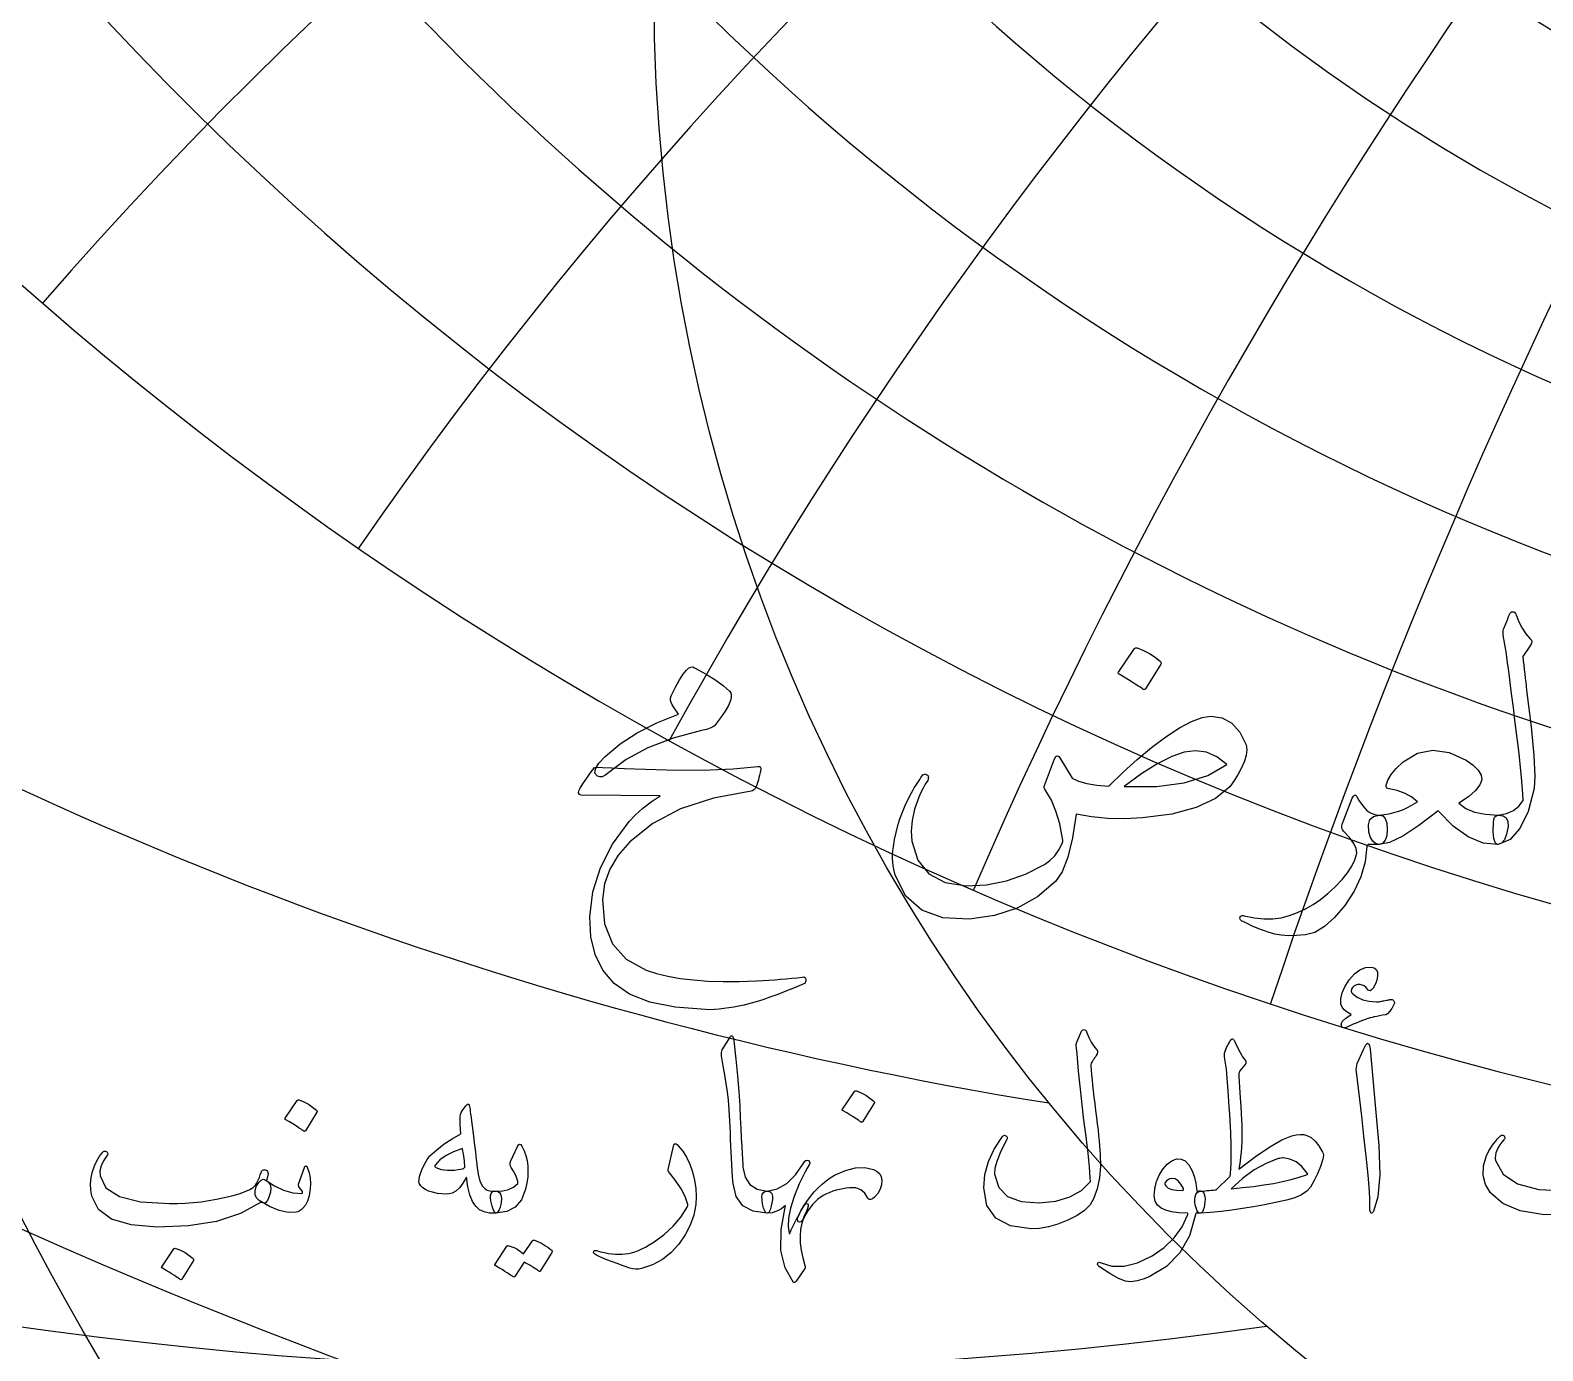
# Model space of a CAD drawing. Header units: millimetres. Extents: x -68 to 68, y -68 to 70.
# Drawn here: x -38.9 to -14.19, y -22.18 to -0.61 of the extents above; entities that cross this region are included whole.
import ezdxf

# ---------------------------------------------------------------- set-up
doc = ezdxf.new("R2010")
doc.units = ezdxf.units.MM
for name, color, linetype in [('CUT_OUTER', 1, 'Continuous'), ('ENGRAVE', 7, 'Continuous'), ('ENGRAVE_FINE', 8, 'Continuous'), ('TEXT', 5, 'Continuous')]:
    doc.layers.add(name, color=color, linetype=linetype)

msp = doc.modelspace()

# ---------------------------------------------------------------- linework, layer by layer
at = {"layer": 'CUT_OUTER'}
msp.add_arc((-0.0002, -0.0002), 68.4749, 142.031029, 87.802838, dxfattribs=at)
at = {"layer": 'ENGRAVE'}
for radius in [67, 43.8575, 28.7086]:
    msp.add_circle((0, 0), radius, dxfattribs=at)
for centre, radius, start, end in [((0, 27.8915), 39.6431, 104.6529, 270), ((0, 25.5212), 34.8434, 90, 270), ((0, 30.8566), 45.1068, 147.33942, 270), ((0, 23.6066), 30.5529, 90, 270), ((0, 22.0495), 26.6591, 90, 270), ((0, 34.6199), 51.4552, 169.60534, 270), ((0, 20.7795), 23.078, 90, 270), ((0, 39.4895), 59.0161, 186.817711, 270), ((-12.1034, 45.1706), 64.1121, 212.551282, 260.88684), ((-28.9141, 50.0808), 72.5782, 239.415548, 278.083995)]:
    msp.add_arc(centre, radius, start, end, dxfattribs=at)
at = {"layer": 'ENGRAVE_FINE'}
for centre, radius, start, end in [((11.5572, -48.7087), 66.5551, 100, 139.029506), ((11.5572, -48.7087), 66.5551, 100, 139.029506), ((23.8561, -48.7087), 69.7505, 110, 145.370006), ((23.8561, -48.7087), 69.7505, 110, 145.370006), ((37.8418, -48.7087), 75.6837, 120, 151.168123), ((37.8418, -48.7087), 75.6837, 120, 151.168123), ((54.9979, -48.7087), 85.5616, 130, 156.542484), ((54.9979, -48.7087), 85.5616, 130, 156.542484), ((78.1123, -48.7087), 101.9683, 140, 161.590472), ((78.1123, -48.7087), 101.9683, 140, 161.590472), ((0, 67.5985), 96.0799, 225.796451, 270)]:
    msp.add_arc(centre, radius, start, end, dxfattribs=at)
at = {"layer": 'TEXT'}
for points in [[(-14.834, -10.396), (-14.7981, -10.3092), (-14.7702, -10.2403), (-14.7502, -10.1894), (-14.7382, -10.1565), (-14.7289, -10.1355), (-14.7169, -10.1205), (-14.7023, -10.1116), (-14.685, -10.1086), (-14.6654, -10.1119), (-14.6491, -10.1219), (-14.6361, -10.1385), (-14.6265, -10.1618), (-14.5822, -10.2759), (-14.5293, -10.3787), (-14.4678, -10.4702), (-14.3976, -10.5503), (-14.378, -10.576), (-14.3723, -10.6049), (-14.3806, -10.6372), (-14.4029, -10.6728), (-14.52, -10.8378), (-14.512, -10.9116), (-14.504, -10.9841), (-14.496, -11.0553), (-14.4881, -11.1252), (-14.4801, -11.1937), (-14.4721, -11.2609), (-14.4641, -11.3268), (-14.4561, -11.3913), (-14.3826, -11.9888), (-14.3377, -12.4558), (-14.3214, -12.7925), (-14.3337, -12.9987), (-14.4342, -13.373), (-14.5652, -13.6494), (-14.7269, -13.8281), (-14.9192, -13.9089), (-14.9245, -13.9089), (-14.9298, -13.9089), (-14.9352, -13.9089), (-14.9405, -13.9089), (-14.9721, -13.879), (-14.9924, -13.8104), (-15.0014, -13.7033), (-14.999, -13.5576), (-14.994, -13.5037), (-14.9791, -13.4645), (-14.9541, -13.4398), (-14.9192, -13.4299), (-14.7841, -13.4029), (-14.6717, -13.354), (-14.5819, -13.2832), (-14.5147, -13.1903), (-14.5192, -13.0789), (-14.5273, -12.9522), (-14.5391, -12.8101), (-14.5546, -12.6528), (-14.5734, -12.4808), (-14.5952, -12.2948), (-14.62, -12.0949), (-14.6477, -11.881), (-14.6734, -11.6707), (-14.697, -11.4818), (-14.7186, -11.3141), (-14.7382, -11.1678), (-14.7552, -11.0427), (-14.7688, -10.9389), (-14.7791, -10.8564), (-14.7861, -10.7952), (-14.8394, -10.4918), (-14.841, -10.4619), (-14.8407, -10.4359), (-14.8384, -10.414), (-14.834, -10.396)], [(-20.8592, -10.71), (-20.8525, -10.7034), (-20.8432, -10.6994), (-20.8312, -10.698), (-20.8166, -10.6994), (-20.7132, -10.7413), (-20.6157, -10.7925), (-20.5242, -10.8531), (-20.4387, -10.9229), (-20.4304, -10.9336), (-20.4267, -10.9442), (-20.4277, -10.9549), (-20.4334, -10.9655), (-20.6835, -11.37), (-20.6929, -11.3797), (-20.7048, -11.382), (-20.7195, -11.377), (-20.7368, -11.3647), (-20.7517, -11.3541), (-20.7754, -11.3381), (-20.8076, -11.3168), (-20.8485, -11.2902), (-20.8988, -11.2582), (-20.959, -11.221), (-21.0292, -11.1784), (-21.1094, -11.1305), (-21.12, -11.1225), (-21.1253, -11.1145), (-21.1253, -11.1066), (-21.12, -11.0986)], [(-27.9329, -12.0513), (-28.398, -12.1727), (-28.8085, -12.3294), (-29.1644, -12.5214), (-29.4658, -12.7486), (-29.512, -12.7835), (-29.555, -12.8031), (-29.5945, -12.8075), (-29.6308, -12.7965), (-29.6731, -12.7462), (-29.6667, -12.6754), (-29.6118, -12.5839), (-29.5084, -12.4718), (-29.2639, -12.2689), (-28.9828, -12.0859), (-28.6651, -11.9229), (-28.3108, -11.7799), (-28.4119, -11.6308), (-28.4309, -11.5936), (-28.4399, -11.5563), (-28.4389, -11.5191), (-28.4279, -11.4818), (-28.3564, -11.3397), (-28.2908, -11.2223), (-28.2313, -11.1295), (-28.1777, -11.0613), (-28.1435, -11.029), (-28.1099, -11.0121), (-28.0769, -11.0104), (-28.0447, -11.0241), (-27.8574, -11.1298), (-27.7, -11.229), (-27.5726, -11.3215), (-27.4752, -11.4073), (-27.4562, -11.4349), (-27.4472, -11.4698), (-27.4482, -11.5121), (-27.4592, -11.5616), (-27.4935, -11.6391), (-27.5483, -11.7333), (-27.6239, -11.8441), (-27.72, -11.9715), (-27.7453, -11.9904), (-27.7892, -12.0101), (-27.8517, -12.0304), (-27.9329, -12.0513)], [(-19.6137, -11.8171), (-19.4281, -11.8444), (-19.2704, -11.9316), (-19.1407, -12.0786), (-19.0389, -12.2855), (-19.0276, -12.3647), (-19.0362, -12.4532), (-19.0648, -12.551), (-19.1134, -12.6581), (-19.1693, -12.7612), (-19.2198, -12.847), (-19.2651, -12.9156), (-19.305, -12.9668), (-19.5379, -13.1584), (-19.8532, -13.3074), (-20.2511, -13.4139), (-20.7315, -13.4778), (-21.0205, -13.4917), (-21.297, -13.4857), (-21.5608, -13.4598), (-21.8119, -13.4139), (-21.8711, -13.8041), (-21.9477, -14.1178), (-22.0415, -14.355), (-22.1526, -14.5157), (-22.444, -14.7635), (-22.7753, -14.9481), (-23.1466, -15.0695), (-23.5577, -15.1278), (-23.9905, -15.1075), (-24.3362, -14.9827), (-24.5946, -14.7535), (-24.766, -14.4199), (-24.7806, -14.3681), (-24.7926, -14.3141), (-24.8019, -14.2577), (-24.8085, -14.199), (-24.8119, -14.1383), (-24.8112, -14.0759), (-24.8066, -14.0119), (-24.7979, -13.9461), (-24.7793, -13.8299), (-24.7553, -13.7153), (-24.726, -13.6023), (-24.6915, -13.4911), (-24.6519, -13.3818), (-24.6076, -13.2748), (-24.5587, -13.1702), (-24.5052, -13.0679), (-24.4814, -13.0263), (-24.4579, -12.9868), (-24.4348, -12.9492), (-24.412, -12.9136), (-24.3899, -12.88), (-24.3688, -12.8484), (-24.3486, -12.8188), (-24.3295, -12.7911), (-24.3159, -12.7755), (-24.3016, -12.7659), (-24.2866, -12.7622), (-24.271, -12.7645), (-24.2543, -12.7709), (-24.2417, -12.7792), (-24.233, -12.7895), (-24.2284, -12.8018), (-24.2271, -12.8158), (-24.2284, -12.8311), (-24.2324, -12.8477), (-24.239, -12.8657), (-24.278, -12.9245), (-24.3149, -12.9894), (-24.3498, -13.0603), (-24.3827, -13.1371), (-24.4519, -13.3337), (-24.4945, -13.519), (-24.5105, -13.693), (-24.4998, -13.8557), (-24.4004, -14.1647), (-24.2191, -14.3893), (-23.9559, -14.5293), (-23.611, -14.5849), (-23.2776, -14.5692), (-22.9536, -14.5064), (-22.6389, -14.3962), (-22.3335, -14.2389), (-22.2414, -14.1734), (-22.1619, -14.0939), (-22.095, -14.0004), (-22.0408, -13.8929), (-22.0345, -13.878), (-22.0315, -13.8597), (-22.0318, -13.838), (-22.0355, -13.8131), (-22.0824, -13.5749), (-22.1433, -13.366), (-22.2181, -13.1864), (-22.3069, -13.036), (-22.3246, -13.0084), (-22.3349, -12.9841), (-22.3379, -12.9631), (-22.3335, -12.9455), (-22.1685, -12.5091), (-22.1449, -12.4761), (-22.122, -12.4625), (-22.0997, -12.4681), (-22.0781, -12.4931), (-21.8811, -12.8284), (-21.7757, -12.8783), (-21.6403, -12.9162), (-21.4749, -12.9422), (-21.2797, -12.9561), (-21.0478, -12.7303), (-20.8153, -12.521), (-20.5821, -12.3284), (-20.3482, -12.1524), (-20.1247, -12.0057), (-19.9277, -11.9009), (-19.7574, -11.8381), (-19.6137, -11.8171)], [(-19.3529, -12.6049), (-19.5162, -12.4804), (-19.6869, -12.4053), (-19.8649, -12.3793), (-20.0502, -12.4026), (-20.2511, -12.4735), (-20.4813, -12.5902), (-20.7408, -12.7529), (-21.0295, -12.9615), (-20.5036, -12.9631), (-20.0488, -12.9043), (-19.6653, -12.7848), (-19.3529, -12.6049)], [(-14.9192, -13.4299), (-14.8414, -13.4415), (-14.7888, -13.4764), (-14.7615, -13.5346), (-14.7595, -13.6161), (-14.7855, -13.7422), (-14.8207, -13.833), (-14.8653, -13.8886), (-14.9192, -13.9089), (-15.1644, -13.8866), (-15.4102, -13.7878), (-15.6567, -13.6125), (-15.9039, -13.3607), (-16.2156, -13.6025), (-16.48, -13.7745), (-16.6973, -13.8766), (-16.8673, -13.9089), (-16.9235, -13.8963), (-16.9697, -13.8583), (-17.006, -13.7951), (-17.0323, -13.7066), (-17.0399, -13.5895), (-17.015, -13.5044), (-16.9574, -13.4511), (-16.8673, -13.4299), (-16.7853, -13.4219), (-16.7043, -13.4086), (-16.6242, -13.3899), (-16.5452, -13.366), (-16.4672, -13.3364), (-16.3902, -13.3008), (-16.3142, -13.2592), (-16.2392, -13.2116), (-16.3313, -13.1365), (-16.4428, -13.0759), (-16.5735, -13.03), (-16.7235, -12.9987), (-16.7372, -12.9931), (-16.7462, -12.9814), (-16.7505, -12.9638), (-16.7502, -12.9402), (-16.7249, -12.8587), (-16.6703, -12.7685), (-16.5865, -12.6697), (-16.4734, -12.5623), (-16.2375, -12.4209), (-15.9877, -12.3693), (-15.7239, -12.4076), (-15.4461, -12.5357), (-15.3284, -12.6175), (-15.2465, -12.698), (-15.2006, -12.7772), (-15.1906, -12.855), (-15.2199, -12.9389), (-15.2918, -13.0307), (-15.4062, -13.1305), (-15.5632, -13.2382), (-15.4511, -13.3221), (-15.3064, -13.382), (-15.1291, -13.4179), (-14.9192, -13.4299)], [(-29.189, -12.6687), (-28.5061, -12.6927), (-27.9156, -12.6953), (-27.4176, -12.6767), (-27.0121, -12.6368), (-26.9996, -12.6353), (-26.9888, -12.6361), (-26.9797, -12.6393), (-26.9722, -12.6448), (-26.9667, -12.6523), (-26.9635, -12.6614), (-26.9627, -12.6722), (-26.9642, -12.6847), (-26.9747, -12.7333), (-26.9848, -12.7778), (-26.9946, -12.8184), (-27.0041, -12.855), (-27.0133, -12.8876), (-27.0221, -12.9162), (-27.0306, -12.9408), (-27.0387, -12.9615), (-27.056, -12.9944), (-27.076, -13.0187), (-27.0986, -13.0343), (-27.1239, -13.0413), (-27.7386, -13.1528), (-28.2735, -13.3274), (-28.7286, -13.5653), (-29.1039, -13.8663), (-29.2935, -14.0829), (-29.4312, -14.3121), (-29.517, -14.5539), (-29.551, -14.8084), (-29.5184, -15.2079), (-29.3886, -15.5336), (-29.1618, -15.7854), (-28.8377, -15.9634), (-28.6697, -16.0173), (-28.4851, -16.0619), (-28.2839, -16.0971), (-28.066, -16.1231), (-27.8318, -16.1401), (-27.5816, -16.1484), (-27.3155, -16.148), (-27.0334, -16.1391), (-26.9331, -16.1334), (-26.8345, -16.1271), (-26.7375, -16.1201), (-26.6422, -16.1124), (-26.5492, -16.1041), (-26.4592, -16.0951), (-26.3722, -16.0855), (-26.2882, -16.0752), (-26.2626, -16.0739), (-26.2443, -16.0805), (-26.2333, -16.0951), (-26.2297, -16.1178), (-26.2317, -16.144), (-26.2377, -16.1643), (-26.2476, -16.1786), (-26.2616, -16.187), (-26.412, -16.2505), (-26.5544, -16.308), (-26.6887, -16.3596), (-26.8152, -16.4052), (-26.9333, -16.4451), (-27.0427, -16.4797), (-27.1435, -16.509), (-27.2356, -16.5329), (-27.3223, -16.5506), (-27.4066, -16.5662), (-27.4886, -16.5798), (-27.5683, -16.5915), (-27.646, -16.6005), (-27.722, -16.6061), (-27.7963, -16.6084), (-27.869, -16.6074), (-28.3654, -16.5689), (-28.7792, -16.485), (-29.1105, -16.3559), (-29.3594, -16.1816), (-29.542, -15.9637), (-29.6694, -15.7093), (-29.7416, -15.4182), (-29.7585, -15.0905), (-29.7063, -14.684), (-29.5816, -14.2895), (-29.3843, -13.9069), (-29.1145, -13.5363), (-29.0091, -13.4242), (-28.8896, -13.3168), (-28.7562, -13.214), (-28.6089, -13.1158), (-29.8969, -13.1052), (-29.9279, -13.0919), (-29.9408, -13.0679), (-29.9359, -13.0333), (-29.9129, -12.9881), (-29.8697, -12.9222), (-29.8304, -12.863), (-29.7951, -12.8104), (-29.7639, -12.7645), (-29.7366, -12.7256), (-29.7133, -12.694), (-29.694, -12.6697), (-29.6787, -12.6528), (-29.6441, -12.6498), (-29.551, -12.6514), (-29.3993, -12.6578), (-29.189, -12.6687)], [(-17.4687, -13.5789), (-17.3037, -13.1531), (-17.2854, -13.1192), (-17.2678, -13.1025), (-17.2508, -13.1032), (-17.2345, -13.1211), (-17.1899, -13.1957), (-17.1467, -13.2595), (-17.1048, -13.3128), (-17.0642, -13.3553), (-17.0196, -13.3879), (-16.971, -13.4112), (-16.9185, -13.4252), (-16.8619, -13.4299), (-16.806, -13.4445), (-16.7661, -13.4884), (-16.7422, -13.5616), (-16.7342, -13.6641), (-16.7422, -13.7672), (-16.7661, -13.8424), (-16.806, -13.8896), (-16.8619, -13.9089), (-16.9048, -13.9109), (-16.9484, -13.9116), (-16.9927, -13.9109), (-17.0376, -13.9089), (-17.0452, -13.9109), (-17.0522, -13.9169), (-17.0585, -13.9269), (-17.0642, -13.9408), (-17.0928, -14.1927), (-17.1627, -14.4372), (-17.2738, -14.6743), (-17.4261, -14.9042), (-17.5961, -15.1041), (-17.7601, -15.2515), (-17.9181, -15.3463), (-18.0702, -15.3886), (-18.2132, -15.3995), (-18.3443, -15.4005), (-18.4634, -15.3916), (-18.5705, -15.3726), (-18.6229, -15.358), (-18.6789, -15.3407), (-18.7386, -15.3207), (-18.802, -15.2981), (-18.8687, -15.2721), (-18.9384, -15.2422), (-19.0111, -15.2083), (-19.0868, -15.1703), (-19.1057, -15.1617), (-19.12, -15.1517), (-19.1297, -15.1404), (-19.1347, -15.1278), (-19.138, -15.1108), (-19.1373, -15.0972), (-19.1327, -15.0868), (-19.124, -15.0799), (-19.1127, -15.0735), (-19.1001, -15.0705), (-19.0861, -15.0709), (-19.0708, -15.0745), (-18.9031, -15.1085), (-18.7461, -15.1251), (-18.5998, -15.1244), (-18.464, -15.1065), (-18.3298, -15.071), (-18.1986, -15.0233), (-18.0703, -14.9633), (-17.9451, -14.8909), (-17.8225, -14.8066), (-17.7022, -14.7106), (-17.5843, -14.603), (-17.4687, -14.4837), (-17.3819, -14.375), (-17.313, -14.2668), (-17.2621, -14.1594), (-17.2292, -14.0526), (-17.2388, -13.9781), (-17.2784, -13.8929), (-17.348, -13.7971), (-17.4474, -13.6907), (-17.4647, -13.6677), (-17.474, -13.6414), (-17.4754, -13.6118), (-17.4687, -13.5789)], [(-16.7588, -16.6899), (-16.8108, -16.6997), (-16.8591, -16.7089), (-16.9036, -16.7176), (-16.9444, -16.7259), (-16.9812, -16.7339), (-17.0138, -16.7418), (-17.0421, -16.7498), (-17.0662, -16.7578), (-17.0906, -16.7669), (-17.1201, -16.7783), (-17.1545, -16.7919), (-17.1939, -16.8077), (-17.2383, -16.826), (-17.2877, -16.8471), (-17.3421, -16.8709), (-17.4015, -16.8975), (-17.4257, -16.9055), (-17.4464, -16.9055), (-17.4636, -16.8975), (-17.4774, -16.8816), (-17.4856, -16.8424), (-17.4624, -16.7967), (-17.4077, -16.7446), (-17.3217, -16.6859), (-17.3875, -16.6485), (-17.4374, -16.6081), (-17.4714, -16.5647), (-17.4893, -16.5183), (-17.4928, -16.4307), (-17.4714, -16.3357), (-17.425, -16.2331), (-17.3536, -16.1231), (-17.2685, -16.0245), (-17.181, -15.9564), (-17.0909, -15.9187), (-16.9983, -15.9115), (-16.9467, -15.9245), (-16.9115, -15.9514), (-16.8928, -15.9923), (-16.8905, -16.0472), (-16.8995, -16.1066), (-16.9145, -16.161), (-16.9355, -16.2104), (-16.9624, -16.2548), (-16.9893, -16.286), (-17.0143, -16.2997), (-17.0372, -16.296), (-17.0582, -16.2748), (-17.0822, -16.2431), (-17.1101, -16.2199), (-17.142, -16.2052), (-17.178, -16.1989), (-17.2156, -16.1989), (-17.2488, -16.2069), (-17.2775, -16.2229), (-17.3017, -16.2468), (-17.3194, -16.2758), (-17.3247, -16.3027), (-17.3174, -16.3277), (-17.2977, -16.3506), (-17.2239, -16.4053), (-17.1341, -16.4454), (-17.0283, -16.4711), (-16.9065, -16.4824), (-16.8959, -16.482), (-16.8841, -16.4809), (-16.871, -16.479), (-16.8566, -16.4764), (-16.841, -16.4733), (-16.8242, -16.4699), (-16.8061, -16.4663), (-16.7868, -16.4624), (-16.7658, -16.4585), (-16.7468, -16.4549), (-16.7299, -16.4515), (-16.7149, -16.4484), (-16.7017, -16.4458), (-16.6899, -16.4439), (-16.6797, -16.4428), (-16.671, -16.4424), (-16.6545, -16.4442), (-16.641, -16.4494), (-16.6306, -16.4582), (-16.6231, -16.4704), (-16.6183, -16.4821), (-16.6161, -16.4933), (-16.6163, -16.5041), (-16.6191, -16.5143), (-16.6578, -16.5866), (-16.6939, -16.64), (-16.7276, -16.6745), (-16.7588, -16.6899)], [(-27.4652, -17.0572), (-27.4574, -17.0452), (-27.4502, -17.0372), (-27.4435, -17.0332), (-27.4372, -17.0332), (-27.4278, -17.0385), (-27.4193, -17.0542), (-27.4118, -17.0804), (-27.4053, -17.1171), (-27.3724, -17.4152), (-27.3454, -17.6909), (-27.3245, -17.9442), (-27.3095, -18.1749), (-27.2999, -18.3723), (-27.291, -18.5492), (-27.2829, -18.7056), (-27.2756, -18.8416), (-27.2692, -18.9571), (-27.2641, -19.0522), (-27.2602, -19.1268), (-27.2576, -19.1809), (-27.2222, -19.3431), (-27.1438, -19.4623), (-27.0226, -19.5387), (-26.8584, -19.5721), (-26.8127, -19.5841), (-26.7836, -19.612), (-26.7708, -19.6559), (-26.7746, -19.7158), (-26.7933, -19.8101), (-26.8135, -19.8775), (-26.8352, -19.9179), (-26.8584, -19.9314), (-27.0894, -19.901), (-27.2596, -19.8096), (-27.3689, -19.6574), (-27.4173, -19.4444), (-27.4249, -19.3425), (-27.4317, -19.2403), (-27.4379, -19.1379), (-27.4432, -19.0352), (-27.4481, -18.9323), (-27.4527, -18.8291), (-27.4571, -18.7257), (-27.4612, -18.622), (-27.4687, -18.4243), (-27.4792, -18.2463), (-27.4926, -18.088), (-27.5091, -17.9494), (-27.5286, -17.8163), (-27.551, -17.6745), (-27.5765, -17.5239), (-27.6049, -17.3646), (-27.6086, -17.3359), (-27.6079, -17.3097), (-27.6027, -17.286), (-27.5929, -17.2648)], [(-21.7248, -16.9614), (-21.7178, -16.9492), (-21.7088, -16.9404), (-21.6978, -16.9352), (-21.6849, -16.9334), (-21.6719, -16.9357), (-21.6609, -16.9424), (-21.6519, -16.9537), (-21.6449, -16.9694), (-21.6078, -17.0609), (-21.5681, -17.14), (-21.5259, -17.2066), (-21.4813, -17.2608), (-21.468, -17.2802), (-21.4643, -17.3027), (-21.47, -17.3282), (-21.4853, -17.3566), (-21.495, -17.3703), (-21.5042, -17.3835), (-21.513, -17.3963), (-21.5212, -17.4085), (-21.5289, -17.42), (-21.5362, -17.4304), (-21.5429, -17.4399), (-21.5491, -17.4484), (-21.5596, -17.4639), (-21.5671, -17.4823), (-21.5716, -17.5038), (-21.5731, -17.5282), (-21.5683, -17.5972), (-21.5621, -17.6725), (-21.5544, -17.7539), (-21.5451, -17.8416), (-21.5347, -17.9355), (-21.5232, -18.0357), (-21.5107, -18.1421), (-21.4972, -18.2548), (-21.4821, -18.3672), (-21.4688, -18.4728), (-21.4572, -18.5718), (-21.4473, -18.664), (-21.439, -18.7497), (-21.4319, -18.8291), (-21.426, -18.9023), (-21.4214, -18.9693), (-21.4162, -19.1677), (-21.4324, -19.3556), (-21.47, -19.5329), (-21.5292, -19.6999), (-21.5868, -19.7979), (-21.6759, -19.8885), (-21.7964, -19.9716), (-21.9483, -20.0472), (-22.113, -20.1098), (-22.2677, -20.1539), (-22.4124, -20.1796), (-22.5471, -20.1869), (-22.8844, -20.1405), (-23.1259, -20.0132), (-23.2717, -19.8051), (-23.3216, -19.5162), (-23.3041, -19.3009), (-23.2477, -19.0901), (-23.1524, -18.8838), (-23.0182, -18.6819), (-23.0079, -18.6702), (-22.9972, -18.663), (-22.986, -18.6602), (-22.9743, -18.662), (-22.9618, -18.6667), (-22.9523, -18.6729), (-22.9458, -18.6807), (-22.9423, -18.6899), (-22.9398, -18.7036), (-22.9403, -18.7168), (-22.9438, -18.7296), (-22.9503, -18.7418), (-23.0419, -18.9202), (-23.105, -19.0721), (-23.1397, -19.1976), (-23.1459, -19.2967), (-23.0793, -19.51), (-22.9353, -19.6589), (-22.714, -19.7435), (-22.4154, -19.7637), (-22.1462, -19.7345), (-21.9174, -19.6669), (-21.729, -19.5609), (-21.5811, -19.4164), (-21.5842, -19.3467), (-21.5896, -19.2652), (-21.5972, -19.1721), (-21.607, -19.0671), (-21.6194, -18.9502), (-21.6345, -18.8211), (-21.6523, -18.6798), (-21.6729, -18.5262), (-21.6923, -18.3678), (-21.7108, -18.2119), (-21.7283, -18.0584), (-21.7447, -17.9075), (-21.76, -17.759), (-21.7737, -17.6131), (-21.7859, -17.4696), (-21.7966, -17.3286), (-21.8126, -17.1929), (-21.8119, -17.1775), (-21.8096, -17.163), (-21.8059, -17.1495), (-21.8006, -17.137)], [(-19.2897, -17.1051), (-19.2802, -17.0949), (-19.2717, -17.0881), (-19.2642, -17.0849), (-19.2578, -17.0851), (-19.25, -17.0886), (-19.2428, -17.0951), (-19.2361, -17.1046), (-19.2298, -17.1171), (-19.2045, -17.171), (-19.1804, -17.2209), (-19.1576, -17.2668), (-19.136, -17.3087), (-19.1154, -17.3461), (-19.0956, -17.3785), (-19.0765, -17.406), (-19.0582, -17.4284), (-19.0447, -17.4469), (-19.0402, -17.4664), (-19.0447, -17.4868), (-19.0582, -17.5083), (-19.138, -17.6081), (-19.1482, -17.6253), (-19.155, -17.645), (-19.1582, -17.6672), (-19.158, -17.6919), (-19.145, -17.8803), (-19.134, -18.0462), (-19.125, -18.1897), (-19.118, -18.3107), (-19.1128, -18.4095), (-19.1091, -18.4863), (-19.1068, -18.5412), (-19.1061, -18.5741), (-19.1069, -18.6714), (-19.1096, -18.7638), (-19.1139, -18.8511), (-19.12, -18.9334), (-19.1276, -19.0108), (-19.1365, -19.0831), (-19.1466, -19.1505), (-19.158, -19.2128), (-18.8868, -19.0053), (-18.652, -18.8456), (-18.4536, -18.7338), (-18.2917, -18.6699), (-18.2196, -18.653), (-18.155, -18.646), (-18.0979, -18.649), (-18.0482, -18.662), (-17.9781, -18.6984), (-17.9115, -18.7558), (-17.8484, -18.8341), (-17.7887, -18.9334), (-17.7795, -18.9571), (-17.7758, -18.9843), (-17.7775, -19.015), (-17.7847, -19.0492), (-17.8244, -19.1719), (-17.8716, -19.2887), (-17.9262, -19.3995), (-17.9883, -19.5043), (-18.0487, -19.5716), (-18.134, -19.63), (-18.2443, -19.6794), (-18.3795, -19.7198), (-18.5605, -19.7599), (-18.7403, -19.7962), (-18.9188, -19.8287), (-19.0961, -19.8575), (-19.2719, -19.8824), (-19.4459, -19.9029), (-19.6182, -19.9193), (-19.7887, -19.9314), (-19.8079, -19.9259), (-19.8256, -19.9094), (-19.8418, -19.882), (-19.8566, -19.8436), (-19.8695, -19.7964), (-19.8765, -19.7508), (-19.8775, -19.7066), (-19.8725, -19.6639), (-19.8613, -19.6268), (-19.8436, -19.5991), (-19.8194, -19.5809), (-19.7887, -19.5721), (-19.7479, -19.5699), (-19.7093, -19.5671), (-19.673, -19.5639), (-19.639, -19.5601), (-19.6072, -19.5564), (-19.5776, -19.5532), (-19.5503, -19.5504), (-19.5252, -19.5482), (-19.3017, -19.3326), (-19.2997, -19.3232), (-19.2977, -19.3111), (-19.2957, -19.2963), (-19.2937, -19.2787), (-19.2917, -19.2584), (-19.2897, -19.2353), (-19.2877, -19.2095), (-19.2857, -19.1809), (-19.284, -19.1498), (-19.2827, -19.1165), (-19.282, -19.081), (-19.2817, -19.0432), (-19.2817, -19.0034), (-19.2817, -18.9619), (-19.2817, -18.9186), (-19.2817, -18.8735), (-19.2822, -18.8226), (-19.2837, -18.7618), (-19.2862, -18.6909), (-19.2897, -18.6101), (-19.2942, -18.5197), (-19.2997, -18.4204), (-19.3062, -18.3122), (-19.3136, -18.1949), (-19.3309, -17.9347), (-19.3466, -17.7288), (-19.3608, -17.5774), (-19.3735, -17.4803), (-19.3838, -17.418), (-19.3905, -17.3706), (-19.3937, -17.3381), (-19.3935, -17.3207), (-19.3814, -17.2877), (-19.369, -17.2568), (-19.3564, -17.2279), (-19.3436, -17.2009), (-19.3305, -17.1755), (-19.3171, -17.151), (-19.3035, -17.1276), (-19.2897, -17.1051)], [(-17.1221, -17.2568), (-17.0839, -17.1829), (-17.0532, -17.157), (-17.03, -17.179), (-17.0143, -17.2488), (-16.9225, -18.2268), (-16.8678, -18.8271), (-16.8556, -19.3067), (-16.8858, -19.6654), (-16.9584, -19.9034), (-16.9716, -19.9229), (-16.9834, -19.9334), (-16.9936, -19.9349), (-17.0023, -19.9274), (-17.0093, -19.9157), (-17.0143, -19.9005), (-17.0173, -19.8817), (-17.0183, -19.8595), (-17.0183, -19.6866), (-17.0263, -19.5033), (-17.0422, -19.3094), (-17.0662, -19.1051), (-17.0714, -19.0517), (-17.0871, -18.9075), (-17.1133, -18.6724), (-17.15, -18.3466), (-17.2378, -17.6241), (-17.2398, -17.5856), (-17.2378, -17.5502), (-17.2319, -17.5178), (-17.2219, -17.4883)], [(-25.4333, -17.9434), (-25.4283, -17.9384), (-25.4213, -17.9354), (-25.4123, -17.9344), (-25.4014, -17.9354), (-25.3238, -17.9669), (-25.2507, -18.0053), (-25.182, -18.0507), (-25.1179, -18.1031), (-25.1117, -18.1111), (-25.1089, -18.1191), (-25.1097, -18.127), (-25.1139, -18.135), (-25.3016, -18.4384), (-25.3085, -18.4456), (-25.3175, -18.4474), (-25.3285, -18.4436), (-25.3415, -18.4344), (-25.3527, -18.4264), (-25.3704, -18.4145), (-25.3946, -18.3985), (-25.4253, -18.3785), (-25.463, -18.3546), (-25.5081, -18.3266), (-25.5608, -18.2947), (-25.6209, -18.2588), (-25.6289, -18.2528), (-25.6329, -18.2468), (-25.6329, -18.2408), (-25.6289, -18.2348)], [(-34.5349, -18.0911), (-34.5299, -18.0861), (-34.5229, -18.0831), (-34.5139, -18.0821), (-34.503, -18.0831), (-34.4254, -18.1146), (-34.3523, -18.153), (-34.2837, -18.1984), (-34.2195, -18.2508), (-34.2133, -18.2588), (-34.2106, -18.2668), (-34.2113, -18.2747), (-34.2155, -18.2827), (-34.4032, -18.5861), (-34.4102, -18.5933), (-34.4191, -18.5951), (-34.4301, -18.5913), (-34.4431, -18.5821), (-34.4543, -18.5741), (-34.472, -18.5622), (-34.4962, -18.5462), (-34.5269, -18.5262), (-34.5646, -18.5023), (-34.6097, -18.4743), (-34.6624, -18.4424), (-34.7225, -18.4065), (-34.7305, -18.4005), (-34.7345, -18.3945), (-34.7345, -18.3885), (-34.7305, -18.3825)], [(-31.7805, -18.1789), (-31.757, -18.154), (-31.7385, -18.151), (-31.7251, -18.17), (-31.7166, -18.2109), (-31.7138, -18.2356), (-31.7096, -18.2697), (-31.7039, -18.3134), (-31.6966, -18.3666), (-31.6882, -18.4297), (-31.6787, -18.5033), (-31.6682, -18.5874), (-31.6567, -18.6819), (-31.6454, -18.7749), (-31.6353, -18.8581), (-31.6264, -18.9315), (-31.6188, -18.9953), (-31.6124, -19.049), (-31.6073, -19.0926), (-31.6034, -19.1259), (-31.6008, -19.149), (-31.5804, -19.2944), (-31.5509, -19.4075), (-31.5125, -19.488), (-31.4651, -19.5362), (-31.4317, -19.5549), (-31.3912, -19.5671), (-31.3438, -19.5729), (-31.2895, -19.5721), (-31.2573, -19.5774), (-31.2326, -19.5931), (-31.2154, -19.6193), (-31.2056, -19.6559), (-31.2021, -19.7001), (-31.2036, -19.7448), (-31.2101, -19.7899), (-31.2216, -19.8356), (-31.2363, -19.8745), (-31.2525, -19.9034), (-31.2702, -19.9224), (-31.2895, -19.9314), (-31.394, -19.9304), (-31.4841, -19.9114), (-31.5597, -19.8745), (-31.6208, -19.8196), (-31.6722, -19.739), (-31.7146, -19.633), (-31.748, -19.5015), (-31.7725, -19.3446), (-31.8289, -19.4401), (-31.8862, -19.5152), (-31.9446, -19.5699), (-32.004, -19.6041), (-32.0522, -19.6163), (-32.1088, -19.621), (-32.1739, -19.6183), (-32.2475, -19.608), (-32.3251, -19.5906), (-32.3902, -19.5701), (-32.4429, -19.5467), (-32.483, -19.5202), (-32.5155, -19.4875), (-32.5369, -19.4534), (-32.5474, -19.4177), (-32.5469, -19.3805), (-32.5377, -19.3341), (-32.522, -19.2827), (-32.4998, -19.2263), (-32.4711, -19.1649), (-32.4391, -19.1033), (-32.4112, -19.0542), (-32.3872, -19.0175), (-32.3673, -18.9933), (-32.2565, -18.8945), (-32.1357, -18.8017), (-32.005, -18.7148), (-31.8643, -18.634), (-31.8695, -18.5574), (-31.8733, -18.4913), (-31.8755, -18.4357), (-31.8763, -18.3905), (-31.874, -18.3526), (-31.8673, -18.3186), (-31.8561, -18.2887), (-31.8403, -18.2628)], [(-35.0379, -19.4045), (-35.034, -19.4065), (-35.0304, -19.4084), (-35.027, -19.4104), (-35.0239, -19.4124), (-35.0208, -19.4147), (-35.0174, -19.4174), (-35.0138, -19.4207), (-35.0099, -19.4244), (-34.9778, -19.4623), (-34.965, -19.5162), (-34.9718, -19.5861), (-34.998, -19.6719), (-35.0222, -19.7241), (-35.0469, -19.7567), (-35.0721, -19.77), (-35.0978, -19.7637), (-35.1107, -19.7575), (-35.1217, -19.7547), (-35.1307, -19.7555), (-35.1377, -19.7597), (-35.465, -19.9389), (-35.8562, -20.0651), (-36.3113, -20.1385), (-36.8303, -20.1589), (-37.2499, -20.123), (-37.5668, -20.0272), (-37.7808, -19.8715), (-37.8921, -19.6559), (-37.9093, -19.5542), (-37.9131, -19.4524), (-37.9033, -19.3506), (-37.8801, -19.2488), (-37.8485, -19.1587), (-37.8093, -19.0761), (-37.7626, -19.001), (-37.7085, -18.9334), (-37.6983, -18.9249), (-37.6875, -18.9194), (-37.6763, -18.9169), (-37.6646, -18.9174), (-37.6536, -18.9222), (-37.6446, -18.9284), (-37.6376, -18.9362), (-37.6326, -18.9454), (-37.6304, -18.9544), (-37.6316, -18.9653), (-37.6364, -18.9783), (-37.6446, -18.9933), (-37.7025, -19.0781), (-37.7404, -19.1609), (-37.7584, -19.2418), (-37.7564, -19.3206), (-37.6616, -19.5182), (-37.441, -19.6599), (-37.0947, -19.7458), (-36.6227, -19.7757), (-36.4931, -19.7737), (-36.3637, -19.7677), (-36.2346, -19.7577), (-36.1057, -19.7438), (-35.9779, -19.7258), (-35.8517, -19.7039), (-35.7274, -19.6779), (-35.6047, -19.648), (-35.4857, -19.614), (-35.3882, -19.5801), (-35.3121, -19.5462), (-35.2574, -19.5122), (-35.2364, -19.4943), (-35.217, -19.4723), (-35.1994, -19.4464), (-35.1836, -19.4164), (-35.1687, -19.383), (-35.1541, -19.3466), (-35.1398, -19.3072), (-35.1257, -19.2647), (-35.1202, -19.2518), (-35.1117, -19.2408), (-35.1003, -19.2318), (-35.0858, -19.2248), (-35.0703, -19.2211), (-35.0558, -19.2218), (-35.0424, -19.2271), (-35.0299, -19.2368), (-35.0199, -19.2503), (-35.0139, -19.2667), (-35.0119, -19.2862), (-35.0139, -19.3086)], [(-31.8364, -18.8775), (-31.9811, -18.9272), (-32.1038, -18.9883), (-32.2046, -19.0609), (-32.2834, -19.145), (-32.2887, -19.1565), (-32.2884, -19.1669), (-32.2827, -19.1764), (-32.2715, -19.1849), (-32.2298, -19.2027), (-32.1846, -19.2163), (-32.136, -19.2257), (-32.0839, -19.2308), (-32.0282, -19.2317), (-31.9691, -19.2283), (-31.9065, -19.2207), (-31.8403, -19.2089), (-31.8301, -19.2056), (-31.8194, -19.1999), (-31.8082, -19.1916), (-31.7964, -19.1809), (-31.7988, -19.1482), (-31.8019, -19.114), (-31.8058, -19.0784), (-31.8104, -19.0412), (-31.8158, -19.0025), (-31.8219, -18.9623), (-31.8287, -18.9207), (-31.8364, -18.8775)], [(-31.0499, -19.0891), (-30.9382, -18.8416), (-30.9217, -18.8144), (-30.9042, -18.8047), (-30.8858, -18.8124), (-30.8663, -18.8376), (-30.8304, -18.9131), (-30.8024, -18.9918), (-30.7825, -19.0737), (-30.7705, -19.159), (-30.7668, -19.2479), (-30.7715, -19.3411), (-30.7847, -19.4385), (-30.8064, -19.5402), (-30.8725, -19.7113), (-30.9751, -19.8336), (-31.1141, -19.9069), (-31.2895, -19.9314), (-31.3097, -19.9187), (-31.3304, -19.8805), (-31.3516, -19.8169), (-31.3733, -19.7278), (-31.3795, -19.6801), (-31.3783, -19.641), (-31.3695, -19.6103), (-31.3533, -19.5881), (-31.3404, -19.5796), (-31.3254, -19.5741), (-31.3084, -19.5716), (-31.2895, -19.5721), (-31.1789, -19.5686), (-31.0829, -19.5462), (-31.0013, -19.5048), (-30.9342, -19.4444), (-30.9312, -19.4396), (-30.9302, -19.4334), (-30.9312, -19.4257), (-30.9342, -19.4164), (-30.9499, -19.36), (-30.9731, -19.3027), (-31.0038, -19.2443), (-31.042, -19.1849), (-31.0544, -19.1624), (-31.0599, -19.139), (-31.0584, -19.1145), (-31.0499, -19.0891)], [(-28.3833, -18.8176), (-28.3811, -18.8104), (-28.3783, -18.8047), (-28.3751, -18.8004), (-28.3714, -18.7977), (-28.3601, -18.7967), (-28.3464, -18.8017), (-28.3302, -18.8127), (-28.3115, -18.8296), (-28.2386, -18.9162), (-28.1757, -19.0162), (-28.1229, -19.1298), (-28.0799, -19.2568), (-28.0465, -19.3935), (-28.026, -19.5282), (-28.0186, -19.6609), (-28.0241, -19.7917), (-28.0595, -19.9638), (-28.1179, -20.129), (-28.1992, -20.2872), (-28.3035, -20.4384), (-28.4282, -20.5753), (-28.5709, -20.6869), (-28.7316, -20.7729), (-28.9103, -20.8336), (-28.9582, -20.8438), (-29.0061, -20.8465), (-29.054, -20.8418), (-29.1019, -20.8296), (-29.2123, -20.791), (-29.312, -20.7552), (-29.4009, -20.7222), (-29.4791, -20.6919), (-29.5464, -20.6643), (-29.6024, -20.6395), (-29.6471, -20.6174), (-29.6807, -20.598), (-29.6877, -20.5921), (-29.6927, -20.5861), (-29.6957, -20.5801), (-29.6967, -20.5741), (-29.6959, -20.5664), (-29.6937, -20.5591), (-29.6899, -20.5524), (-29.6847, -20.5461), (-29.678, -20.5414), (-29.6697, -20.5392), (-29.66, -20.5394), (-29.6488, -20.5422), (-29.5804, -20.5605), (-29.515, -20.5756), (-29.4527, -20.5874), (-29.3933, -20.596), (-29.3364, -20.6014), (-29.2815, -20.6035), (-29.2286, -20.6024), (-29.1777, -20.598), (-29.1269, -20.5899), (-29.0744, -20.5776), (-29.0202, -20.561), (-28.9642, -20.5402), (-28.9064, -20.5148), (-28.8469, -20.4848), (-28.7856, -20.45), (-28.7226, -20.4104), (-28.5457, -20.2832), (-28.3943, -20.145), (-28.2683, -19.9958), (-28.1678, -19.8356), (-28.1613, -19.8226), (-28.1578, -19.8076), (-28.1573, -19.7907), (-28.1598, -19.7717), (-28.2017, -19.6597), (-28.2676, -19.5352), (-28.3574, -19.3982), (-28.4711, -19.2488), (-28.4761, -19.2393), (-28.4791, -19.2308), (-28.4801, -19.2233), (-28.4791, -19.2168)], [(-35.1576, -19.7238), (-35.2011, -19.6826), (-35.2235, -19.631), (-35.225, -19.5689), (-35.2055, -19.4963), (-35.1634, -19.4312), (-35.1247, -19.3915), (-35.0895, -19.3773), (-35.0578, -19.3885), (-34.9081, -19.4875), (-34.7584, -19.5571), (-34.6088, -19.5973), (-34.4591, -19.608), (-34.4538, -19.607), (-34.4501, -19.6041), (-34.4478, -19.5991), (-34.4471, -19.5921), (-34.4508, -19.5789), (-34.462, -19.5591), (-34.4808, -19.5329), (-34.507, -19.5003), (-34.5119, -19.4903), (-34.5149, -19.4803), (-34.5159, -19.4703), (-34.5149, -19.4603), (-34.4191, -19.1849), (-34.4146, -19.1744), (-34.4092, -19.1669), (-34.4027, -19.1624), (-34.3952, -19.1609), (-34.3877, -19.1622), (-34.3812, -19.1659), (-34.3757, -19.1722), (-34.3712, -19.1809), (-34.3413, -19.2705), (-34.3233, -19.3595), (-34.3173, -19.4481), (-34.3233, -19.5362), (-34.3428, -19.6457), (-34.3692, -19.7348), (-34.4027, -19.8034), (-34.4431, -19.8516), (-34.4738, -19.878), (-34.502, -19.8975), (-34.5277, -19.9099), (-34.5509, -19.9154), (-34.6846, -19.9184), (-34.8303, -19.8875), (-34.988, -19.8226), (-35.1576, -19.7238)], [(-26.2197, -19.8995), (-26.2636, -19.9938), (-26.2955, -20.0931), (-26.3155, -20.1974), (-26.3235, -20.3066), (-26.32, -20.4204), (-26.3055, -20.5382), (-26.2801, -20.6599), (-26.2436, -20.7857), (-26.2392, -20.8024), (-26.2377, -20.8166), (-26.2392, -20.8283), (-26.2436, -20.8376), (-26.3874, -21.0411), (-26.4006, -21.0559), (-26.4123, -21.0641), (-26.4225, -21.0659), (-26.4313, -21.0611), (-26.568, -20.8268), (-26.6349, -20.5392), (-26.6319, -20.1981), (-26.559, -19.8036), (-26.6286, -19.8595), (-26.7017, -19.8995), (-26.7783, -19.9234), (-26.8584, -19.9314), (-26.8756, -19.9262), (-26.8913, -19.9104), (-26.9056, -19.8842), (-26.9183, -19.8476), (-26.9255, -19.8255), (-26.9313, -19.8032), (-26.9355, -19.7806), (-26.9382, -19.7577), (-26.9402, -19.7349), (-26.9422, -19.7123), (-26.9442, -19.69), (-26.9462, -19.6679), (-26.9437, -19.6275), (-26.9283, -19.5981), (-26.8998, -19.5796), (-26.8584, -19.5721), (-26.6955, -19.5357), (-26.542, -19.4464), (-26.3981, -19.3042), (-26.2636, -19.1091), (-26.2454, -19.0844), (-26.2267, -19.0701), (-26.2075, -19.0664), (-26.1878, -19.0731), (-26.1733, -19.0859), (-26.1658, -19.1001), (-26.1653, -19.1158), (-26.1718, -19.133), (-26.2071, -19.1954), (-26.2412, -19.2588), (-26.274, -19.3231), (-26.3055, -19.3885), (-26.3358, -19.4549), (-26.3649, -19.5222), (-26.3927, -19.5906), (-26.4193, -19.6599), (-26.4782, -19.8488), (-26.5111, -20.0122), (-26.5181, -20.1502), (-26.4991, -20.2627), (-26.4974, -20.2662), (-26.4961, -20.2687), (-26.4954, -20.2702), (-26.4951, -20.2707), (-26.4949, -20.2702), (-26.4941, -20.2687), (-26.4929, -20.2662), (-26.4911, -20.2627), (-26.4668, -20.2055), (-26.4417, -20.1495), (-26.4159, -20.0947), (-26.3894, -20.0412), (-26.3618, -19.9887), (-26.333, -19.9369), (-26.3029, -19.8859), (-26.2716, -19.8356), (-26.2489, -19.8007), (-26.2287, -19.7797), (-26.211, -19.7727), (-26.1957, -19.7797), (-26.1883, -19.7947), (-26.1898, -19.8196), (-26.2002, -19.8545), (-26.2197, -19.8995)], [(-25.2137, -19.6839), (-25.2654, -19.6031), (-25.3325, -19.5482), (-25.4151, -19.5192), (-25.5131, -19.5162), (-25.5688, -19.5233), (-25.6239, -19.5327), (-25.6785, -19.5443), (-25.7327, -19.5581), (-25.7863, -19.5747), (-25.8395, -19.5946), (-25.8921, -19.6177), (-25.9443, -19.644), (-26.0336, -19.7039), (-26.1179, -19.7877), (-26.1972, -19.8955), (-26.2716, -20.0272), (-26.2928, -20.0569), (-26.3125, -20.0741), (-26.3307, -20.0788), (-26.3474, -20.0711), (-26.3614, -20.0556), (-26.3674, -20.0372), (-26.3654, -20.0157), (-26.3554, -19.9913), (-26.3402, -19.9591), (-26.3265, -19.9304), (-26.3143, -19.9052), (-26.3035, -19.8835), (-26.294, -19.865), (-26.2856, -19.8496), (-26.2781, -19.8371), (-26.2716, -19.8276), (-26.213, -19.7393), (-26.1528, -19.6579), (-26.0912, -19.5836), (-26.0281, -19.5162), (-25.9635, -19.4556), (-25.8973, -19.4015), (-25.8297, -19.3538), (-25.7606, -19.3126), (-25.5832, -19.2321), (-25.4183, -19.1899), (-25.2659, -19.1861), (-25.1259, -19.2208), (-25.0663, -19.251), (-25.0231, -19.2897), (-24.9964, -19.3368), (-24.9862, -19.3925), (-24.9922, -19.4683), (-25.0141, -19.5402), (-25.0521, -19.608), (-25.1059, -19.6719), (-25.1411, -19.6996), (-25.1708, -19.7108), (-25.195, -19.7056), (-25.2137, -19.6839)], [(-19.8685, -19.9753), (-19.9621, -20.3039), (-20.119, -20.5791), (-20.3393, -20.8009), (-20.623, -20.9693), (-20.6627, -20.9864), (-20.7018, -21.0017), (-20.7405, -21.0153), (-20.7787, -21.0272), (-20.8161, -21.037), (-20.8525, -21.0446), (-20.888, -21.05), (-20.9224, -21.0531), (-21.0082, -21.0409), (-21.122, -20.9962), (-21.2637, -20.9191), (-21.4334, -20.8096), (-21.4516, -20.7939), (-21.4623, -20.7787), (-21.4656, -20.764), (-21.4613, -20.7497), (-21.4518, -20.7388), (-21.4394, -20.7338), (-21.4239, -20.7348), (-21.4054, -20.7418), (-21.229, -20.7989), (-21.0312, -20.7986), (-20.8119, -20.741), (-20.5711, -20.626), (-20.3745, -20.4925), (-20.2118, -20.3356), (-20.0831, -20.1552), (-19.9883, -19.9514), (-19.989, -19.9441), (-19.9913, -19.9384), (-19.995, -19.9341), (-20.0003, -19.9314), (-20.1377, -19.9234), (-20.2547, -19.9074), (-20.3513, -19.8835), (-20.4274, -19.8516), (-20.4863, -19.8022), (-20.5232, -19.7338), (-20.5382, -19.6465), (-20.5312, -19.5402), (-20.5289, -19.5261), (-20.5262, -19.5117), (-20.523, -19.4971), (-20.5192, -19.4823), (-20.515, -19.467), (-20.5102, -19.4509), (-20.505, -19.434), (-20.4993, -19.4164), (-20.4523, -19.3024), (-20.3955, -19.2079), (-20.3286, -19.1328), (-20.2518, -19.0771), (-20.1732, -19.0467), (-20.1011, -19.0472), (-20.0354, -19.0786), (-19.9763, -19.141), (-19.9247, -19.2278), (-19.8855, -19.3286), (-19.8588, -19.4434), (-19.8446, -19.5721), (-19.8367, -19.572), (-19.8291, -19.5716), (-19.8217, -19.571), (-19.8146, -19.5701), (-19.8075, -19.5692), (-19.8002, -19.5686), (-19.7926, -19.5683), (-19.7847, -19.5681), (-19.7578, -19.5739), (-19.7368, -19.5911), (-19.7218, -19.6198), (-19.7128, -19.6599), (-19.7091, -19.7041), (-19.7098, -19.7488), (-19.7151, -19.7939), (-19.7248, -19.8396), (-19.7375, -19.8797), (-19.7518, -19.9084), (-19.7675, -19.9257), (-19.7847, -19.9314), (-19.8605, -19.9314), (-19.861, -19.9386), (-19.8625, -19.9484), (-19.865, -19.9606), (-19.8685, -19.9753)], [(-18.4314, -19.0292), (-18.4516, -19.03), (-18.4723, -19.0322), (-18.4936, -19.036), (-18.5153, -19.0412), (-18.7114, -19.1183), (-18.9045, -19.2258), (-19.0946, -19.3638), (-19.2817, -19.5322), (-19.0948, -19.5147), (-18.9174, -19.4943), (-18.7495, -19.4708), (-18.5911, -19.4444), (-18.4422, -19.4147), (-18.3027, -19.3815), (-18.1727, -19.3448), (-18.0522, -19.3047), (-18.041, -19.2999), (-18.0352, -19.2937), (-18.035, -19.2859), (-18.0402, -19.2767), (-18.126, -19.1714), (-18.2199, -19.0951), (-18.3217, -19.0477), (-18.4314, -19.0292)], [(-20.0601, -19.5282), (-20.1021, -19.4551), (-20.148, -19.4035), (-20.1979, -19.3733), (-20.2518, -19.3645), (-20.2839, -19.373), (-20.3126, -19.3865), (-20.3378, -19.405), (-20.3595, -19.4284), (-20.3665, -19.4409), (-20.3675, -19.4544), (-20.3625, -19.4688), (-20.3516, -19.4843), (-20.3104, -19.5205), (-20.2508, -19.5452), (-20.1727, -19.5584), (-20.0761, -19.5601), (-20.0661, -19.5581), (-20.0601, -19.5522), (-20.0581, -19.5422), (-20.0601, -19.5282)], [(-30.6947, -20.3825), (-30.6897, -20.3775), (-30.6827, -20.3745), (-30.6737, -20.3735), (-30.6627, -20.3745), (-30.6234, -20.3892), (-30.5854, -20.4054), (-30.5486, -20.4231), (-30.513, -20.4424), (-30.4785, -20.4633), (-30.4447, -20.4863), (-30.4116, -20.5112), (-30.3793, -20.5382), (-30.3731, -20.5464), (-30.3703, -20.5551), (-30.3711, -20.5644), (-30.3753, -20.5741), (-30.5669, -20.8775), (-30.5722, -20.8815), (-30.5799, -20.8815), (-30.5901, -20.8775), (-30.6028, -20.8695), (-30.6116, -20.8621), (-30.6258, -20.852), (-30.6455, -20.8392), (-30.6707, -20.8236), (-30.7016, -20.805), (-30.7386, -20.7832), (-30.7815, -20.7581), (-30.8304, -20.7298), (-30.9821, -20.9653), (-30.9891, -20.9725), (-30.998, -20.9743), (-31.009, -20.9705), (-31.022, -20.9613), (-31.0332, -20.9533), (-31.0509, -20.9414), (-31.0751, -20.9254), (-31.1058, -20.9054), (-31.1435, -20.8815), (-31.1887, -20.8535), (-31.2413, -20.8216), (-31.3014, -20.7857), (-31.3077, -20.7797), (-31.3104, -20.7737), (-31.3097, -20.7677), (-31.3054, -20.7617), (-31.1098, -20.4703), (-31.1048, -20.4653), (-31.0978, -20.4623), (-31.0889, -20.4613), (-31.0779, -20.4623), (-31.0445, -20.4732), (-31.012, -20.4858), (-30.9806, -20.5001), (-30.9501, -20.5162), (-30.9207, -20.5338), (-30.8923, -20.5526), (-30.8648, -20.5727), (-30.8384, -20.5941)], [(-36.5508, -20.5142), (-36.5458, -20.5092), (-36.5389, -20.5062), (-36.5299, -20.5052), (-36.5189, -20.5062), (-36.4413, -20.5377), (-36.3682, -20.5761), (-36.2996, -20.6215), (-36.2355, -20.6739), (-36.2292, -20.6819), (-36.2265, -20.6899), (-36.2272, -20.6978), (-36.2315, -20.7058), (-36.4191, -21.0092), (-36.4261, -21.0164), (-36.4351, -21.0182), (-36.446, -21.0145), (-36.459, -21.0052), (-36.4702, -20.9972), (-36.488, -20.9853), (-36.5122, -20.9693), (-36.5428, -20.9493), (-36.5805, -20.9254), (-36.6257, -20.8974), (-36.6783, -20.8655), (-36.7384, -20.8296), (-36.7464, -20.8236), (-36.7504, -20.8176), (-36.7504, -20.8116), (-36.7464, -20.8056)]]:
    msp.add_lwpolyline(points, close=True, dxfattribs=at)
msp.add_lwpolyline([(-13.7609, -19.9593), (-14.2005, -19.9548), (-14.5613, -19.8935), (-14.8432, -19.7752), (-15.0463, -19.6001), (-15.1296, -19.4631), (-15.168, -19.3156), (-15.1615, -19.1577), (-15.1101, -18.9893), (-15.0928, -18.953), (-15.0727, -18.9159), (-15.0499, -18.8781), (-15.0243, -18.8396), (-14.996, -18.8003), (-14.9649, -18.7603), (-14.9311, -18.7195), (-14.8946, -18.6779), (-14.8824, -18.6662), (-14.8696, -18.659), (-14.8564, -18.6562), (-14.8427, -18.658), (-14.8335, -18.6615), (-14.8257, -18.6679), (-14.8195, -18.6774), (-14.8147, -18.6899), (-14.8125, -18.7016), (-14.8137, -18.7129), (-14.8185, -18.7236), (-14.8267, -18.7338), (-14.8609, -18.7745), (-14.8916, -18.8166), (-14.9188, -18.8603), (-14.9425, -18.9055), (-14.9587, -18.9486), (-14.9674, -18.9903), (-14.9687, -19.0305), (-14.9624, -19.0691), (-14.8377, -19.2949), (-14.6032, -19.4534), (-14.2589, -19.5444), (-13.8048, -19.5681)], dxfattribs=at)

doc.saveas('drawing.dxf')
